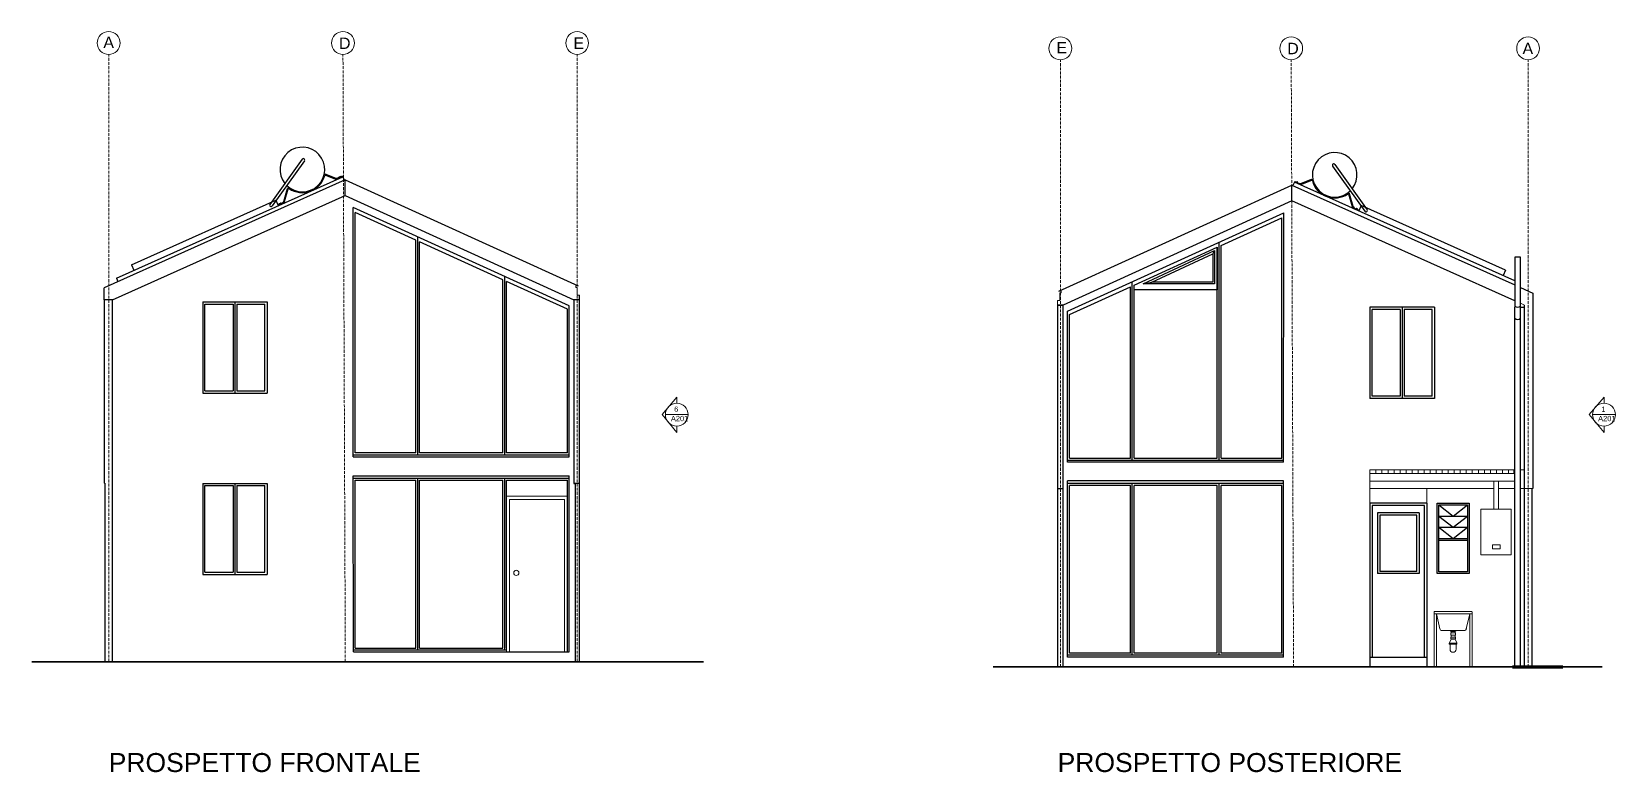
# Model space of a CAD drawing. Header units: millimetres. Extents: x 2499 to 8838, y 1331 to 6209.
# Drawn here: x 6750 to 8838, y 5233 to 6209 of the extents above; entities that cross this region are included whole.
import ezdxf

# ---------------------------------------------------------------- set-up
doc = ezdxf.new("R2010")
doc.units = ezdxf.units.MM
doc.header["$MEASUREMENT"] = 0
doc.linetypes.add('ACAD_ISO10W100', pattern=[18, 12, -3, 0, -3])
doc.linetypes.add('AUSGEZOGEN', pattern=[0])
doc.layers.add('ARREDI', color=8, linetype='Continuous', lineweight=18)
for name, color, linetype in [('INFISSI', 4, 'Continuous'), ('NUMERAZIONE', 30, 'Continuous'), ('quote nuove', 2, 'Continuous'), ('STRUTTURA', 1, 'Continuous')]:
    doc.layers.add(name, color=color, linetype=linetype)
doc.styles.get("Standard").update_dxf_attribs({"font": 'Arial.ttf'})

msp = doc.modelspace()

# ---------------------------------------------------------------- hatches: boundary and pattern name
at = {"layer": 'ARREDI'}
h = msp.add_hatch(dxfattribs=at)
h.set_pattern_fill('LINE', color=256, scale=2.5, angle=270, style=0)
h.set_pattern_definition([(90, (54472.492, 2888.703), (-7.9375, 2e-15), [])])
h.paths.add_polyline_path([(8703.9, 5632.1), (8514.3, 5632.1), (8514.3, 5627.1), (8703.9, 5627.1)])

# ---------------------------------------------------------------- linework, layer by layer
for p, q in [((6845.9, 5871.7), (6845.9, 5856)), ((7467.5, 5872.3), (7467.5, 5874.3)), ((7467.5, 5874.3), (7470.6, 5874.3)), ((7469.5, 5872.3), (7467.5, 5872.3)), ((7469.5, 5861.9), (7469.5, 5872.3)), ((8107.5, 5867.3), (8104.4, 5867.3)), ((8107.5, 5865.3), (8107.5, 5867.3)), ((6845.9, 5856), (6846.9, 5856)), ((7472.4, 5861.9), (7469.5, 5861.9)), ((8102.7, 5849.1), (8102.7, 5855)), ((8102.7, 5855), (8105.4, 5855)), ((8109.8, 5849.1), (8102.7, 5849.1)), ((8105.4, 5855), (8105.4, 5865.3)), ((8105.4, 5865.3), (8107.5, 5865.3)), ((8718.1, 5848.8), (8712.8, 5851.3)), ((8514.3, 5632.1), (8705.3, 5632.1)), ((8514.3, 5617.1), (8514.3, 5607.1)), ((8677.7, 5612.1), (8677.7, 5617.1)), ((8683.7, 5612.1), (8683.7, 5617.1)), ((8703.9, 5627.1), (8703.9, 5632.1)), ((8712.8, 5632.1), (8718.1, 5632.1)), ((6845.9, 5614.2), (6846.9, 5614.2)), ((8677.7, 5607.1), (8514.3, 5607.1)), ((8514.3, 5588.1), (8514.3, 5607.1)), ((8589.3, 5588.1), (8589.3, 5607.1)), ((8705.3, 5607.1), (8683.7, 5607.1)), ((8729.2, 5607.1), (8712.8, 5607.1)), ((8729.2, 5607.1), (8727.8, 5607.1)), ((8599, 5444.6), (8599, 5442.6)), ((8599, 5444.6), (8599, 5372.1)), ((8648.5, 5445.1), (8599.5, 5445.1)), ((8648.5, 5442.1), (8599.5, 5442.1)), ((8602, 5442.1), (8606.6, 5422.6)), ((8602, 5442.1), (8602, 5372.1)), ((8646, 5442.1), (8641.4, 5422.6)), ((8646, 5442.1), (8646, 5372.1)), ((8649, 5444.6), (8649, 5372.1)), ((8638.5, 5420.1), (8609.5, 5420.1)), ((8621.5, 5416.9), (8621.5, 5418.9)), ((8621.5, 5411.6), (8621.5, 5413.9)), ((8621.5, 5408.9), (8621.5, 5409.1)), ((8626.5, 5408.9), (8621.5, 5408.9)), ((8626.5, 5416.9), (8626.5, 5418.9)), ((8626.5, 5411.6), (8626.5, 5413.9)), ((8626.5, 5408.9), (8626.5, 5409.1)), ((8619.9, 5402.1), (8619.9, 5395.6)), ((8628.1, 5402.1), (8628.1, 5395.6)), ((7466.7, 5379.1), (7472.4, 5379.1)), ((8599, 5372.1), (8589.3, 5372.1)), ((8646, 5372.1), (8602, 5372.1)), ((8705.3, 5372.1), (8649, 5372.1)), ((8714.8, 5372.1), (8712.8, 5372.1)), ((8727.8, 5372.1), (8718.1, 5372.1))]:
    msp.add_line(p, q, dxfattribs=at)
for points in [[(8514.3, 5617.1), (8705.3, 5617.1), (8705.3, 5627.1), (8514.3, 5627.1)], [(8627.8, 5420.1), (8620.3, 5420.1), (8620.3, 5419.6), (8627.8, 5419.6)], [(8627.1, 5416.9), (8621, 5416.9), (8621, 5413.9), (8627.1, 5413.9)], [(8627.1, 5411.6), (8621, 5411.6), (8621, 5409.1), (8627.1, 5409.1)], [(8629.1, 5403.3), (8618.9, 5403.3), (8618.9, 5402.1), (8629.1, 5402.1)]]:
    msp.add_lwpolyline(points, close=True, dxfattribs=at)
for points in [[(8677.7, 5580.1), (8677.7, 5612.1)], [(8683.7, 5580.1), (8683.7, 5612.1)], [(8660.7, 5580.1), (8700.7, 5580.1), (8700.7, 5520.1), (8660.7, 5520.1), (8660.7, 5580.1)], [(8675.9, 5533), (8685.9, 5533), (8685.9, 5528), (8675.9, 5528), (8675.9, 5533)], [(8621.5, 5408.9), (8619.3, 5403.8), (8619.3, 5403.3), (8619.3, 5403.3)], [(8620.8, 5419.6), (8621.1, 5418.9), (8624, 5418.9)], [(8627.2, 5419.6), (8626.9, 5418.9), (8624, 5418.9)], [(8626.5, 5408.9), (8628.8, 5403.8), (8628.8, 5403.3), (8628.8, 5403.3)]]:
    msp.add_lwpolyline(points, dxfattribs=at)
for centre, radius, start, end in [((8422.5, 6012), 4.14, 245.8899, 290.8899), ((8422.5, 6012), 2.98, 245.8899, 290.8899), ((8599.5, 5444.6), 0.5, 90, 180), ((8599.5, 5442.6), 0.5, 180, 270), ((8648.5, 5444.6), 0.5, 0, 90), ((8648.5, 5442.6), 0.5, 270, 0), ((8609.5, 5423.1), 3, 189.4623, 270), ((8638.5, 5423.1), 3, 270, 350.5377), ((8624, 5395.6), 4.09, 180, 0)]:
    msp.add_arc(centre, radius, start, end, dxfattribs=at)
at = {"layer": 'INFISSI', "color": 4, "lineweight": -2}
for p, q in [((7174.3, 5649.1), (7174.2, 5977.5)), ((7459, 5847.9), (7174.2, 5977.5)), ((7256.9, 5934.4), (7176.9, 5970.8)), ((7176.9, 5654.1), (7176.9, 5970.8)), ((8115.9, 5841), (8400.7, 5970.6)), ((8400.6, 5642.2), (8400.7, 5970.6)), ((8318.1, 5927.5), (8398.1, 5963.9)), ((8398.1, 5647.1), (8398.1, 5963.9)), ((7256.9, 5654.1), (7256.9, 5934.4)), ((7259.3, 5651.6), (7259.3, 5938.8)), ((7371.5, 5882.2), (7261.7, 5932.2)), ((7261.7, 5654.1), (7261.7, 5932.2)), ((8315.6, 5644.7), (8315.6, 5931.9)), ((8203.4, 5875.3), (8313.2, 5925.3)), ((8313.2, 5647.2), (8313.2, 5925.3)), ((8318.1, 5647.2), (8318.1, 5927.5)), ((7374.1, 5651.5), (7374, 5886.6)), ((7371.5, 5654.1), (7371.5, 5882.2)), ((7456.5, 5843.5), (7376.3, 5880)), ((7376.3, 5654.1), (7376.3, 5880)), ((8118.4, 5836.6), (8198.6, 5873.1)), ((8198.6, 5647.2), (8198.6, 5873.1)), ((8200.9, 5644.7), (8200.9, 5879.6)), ((8203.4, 5647.2), (8203.4, 5875.3)), ((7459, 5649.1), (7459, 5847.9)), ((7456.5, 5654.1), (7456.5, 5843.5)), ((8115.9, 5642.2), (8115.9, 5841)), ((8118.4, 5647.2), (8118.4, 5836.6)), ((7174.3, 5649.1), (7459, 5649.1)), ((7256.9, 5654.1), (7176.9, 5654.1)), ((7371.5, 5654.1), (7261.7, 5654.1)), ((7456.5, 5654.1), (7376.3, 5654.1)), ((8115.9, 5642.2), (8115.9, 5647.2)), ((8400.6, 5642.2), (8115.9, 5642.2)), ((8118.4, 5647.2), (8198.6, 5647.2)), ((8203.4, 5647.2), (8313.2, 5647.2)), ((8318.1, 5647.2), (8398.1, 5647.1)), ((7174.4, 5392.1), (7174.3, 5624.1)), ((7174.3, 5624.1), (7459, 5624.1)), ((7176.9, 5618.2), (7256.9, 5618.2)), ((7176.9, 5397.1), (7176.9, 5618.2)), ((7256.9, 5397.1), (7256.9, 5618.2)), ((7259.3, 5394.6), (7259.3, 5620.7)), ((7261.7, 5397.1), (7261.7, 5618.2)), ((7261.7, 5618.2), (7371.5, 5618.2)), ((7371.5, 5397.1), (7371.5, 5618.2)), ((7374, 5394.6), (7374, 5620.7)), ((7376.3, 5397.1), (7376.3, 5618.2)), ((7376.3, 5618.2), (7456.5, 5618.2)), ((7456.5, 5392.1), (7456.5, 5618.2)), ((7459, 5392.1), (7459, 5624.1)), ((8115.9, 5385.2), (8115.9, 5617.2)), ((8400.6, 5617.2), (8115.9, 5617.2)), ((8400.6, 5385.2), (8400.6, 5617.2)), ((8198.6, 5611.3), (8118.4, 5611.3)), ((8118.4, 5390.2), (8118.4, 5611.3)), ((8198.6, 5390.2), (8198.6, 5611.3)), ((8200.9, 5387.7), (8200.9, 5613.8)), ((8203.4, 5390.2), (8203.4, 5611.3)), ((8313.2, 5611.3), (8203.4, 5611.3)), ((8313.2, 5390.2), (8313.2, 5611.3)), ((8315.6, 5387.7), (8315.6, 5613.8)), ((8318.1, 5390.2), (8318.1, 5611.3)), ((8398.1, 5611.3), (8318.1, 5611.3)), ((8398.1, 5390.2), (8398.1, 5611.3))]:
    msp.add_line(p, q, dxfattribs=at)
at = {"layer": 'INFISSI', "linetype": 'AUSGEZOGEN'}
for p, q in [((8203.4, 5875.3), (8313.2, 5925.3)), ((8215.5, 5876.9), (8309.6, 5921)), ((8226.9, 5879.3), (8307.1, 5916.4)), ((8307.1, 5916.4), (8307.1, 5879.3)), ((8309.6, 5921), (8309.6, 5876.9)), ((8313.2, 5925.3), (8313.2, 5869.2)), ((8309.6, 5876.9), (8215.5, 5876.9)), ((8307.1, 5879.3), (8226.9, 5879.3))]:
    msp.add_line(p, q, dxfattribs=at)
at = {"layer": 'INFISSI'}
for p, q in [((8309.6, 5921), (8307.1, 5916.4)), ((8313.2, 5869.2), (8203.4, 5869.2)), ((8215.5, 5876.9), (8226.9, 5879.3)), ((7174.3, 5651.5), (7459, 5651.6)), ((8115.9, 5644.7), (8400.6, 5644.6)), ((7174.3, 5620.7), (7459, 5620.7)), ((8400.6, 5613.7), (8115.9, 5613.8)), ((8579.3, 5575.1), (8524.3, 5575.1)), ((8524.3, 5575.1), (8524.3, 5495.1)), ((8579.3, 5575.1), (8579.3, 5495.1)), ((8589.3, 5588.1), (8589.3, 5372.1)), ((8576.3, 5572.1), (8527.3, 5572.1)), ((8527.3, 5572.1), (8527.3, 5498.1)), ((8576.3, 5498.1), (8576.3, 5572.1)), ((8579.3, 5495.1), (8524.3, 5495.1)), ((8576.3, 5498.1), (8527.3, 5498.1)), ((8514.3, 5487.1), (8514.3, 5372.1)), ((7174.4, 5394.6), (7376.3, 5394.6)), ((8400.6, 5387.6), (8115.9, 5387.7)), ((8514.3, 5385.1), (8589.3, 5385.1))]:
    msp.add_line(p, q, dxfattribs=at)
at = {"layer": 'INFISSI', "color": 4}
for p, q in [((6975.8, 5853.1), (6975.8, 5733.1)), ((6975.8, 5853.1), (7060.8, 5853.1)), ((6978.8, 5850.1), (7015.8, 5850.1)), ((6978.8, 5736.1), (6978.8, 5850.1)), ((7015.8, 5850.1), (7015.8, 5736.1)), ((7018.3, 5853.1), (7018.3, 5733.1)), ((7020.8, 5850.1), (7057.8, 5850.1)), ((7020.8, 5850.1), (7020.8, 5736.1)), ((7057.8, 5736.1), (7057.8, 5850.1)), ((7060.8, 5853.1), (7060.8, 5733.1)), ((8599.3, 5846.1), (8514.3, 5846.1)), ((8514.3, 5846.1), (8514.3, 5726.1)), ((8556.8, 5846.1), (8556.8, 5726.1)), ((8599.3, 5846.1), (8599.3, 5726.1)), ((8554.3, 5843.1), (8517.3, 5843.1)), ((8517.3, 5729.1), (8517.3, 5843.1)), ((8554.3, 5843.1), (8554.3, 5729.1)), ((8596.3, 5843.1), (8559.3, 5843.1)), ((8559.3, 5843.1), (8559.3, 5729.1)), ((8596.3, 5729.1), (8596.3, 5843.1)), ((6975.8, 5733.1), (7060.8, 5733.1)), ((6978.8, 5736.1), (7015.8, 5736.1)), ((7020.8, 5736.1), (7057.8, 5736.1)), ((8599.3, 5726.1), (8514.3, 5726.1)), ((8554.3, 5729.1), (8517.3, 5729.1)), ((8596.3, 5729.1), (8559.3, 5729.1)), ((6975.8, 5614.1), (6975.8, 5494.1)), ((6975.8, 5614.1), (7060.8, 5614.1)), ((6978.8, 5611.1), (7015.8, 5611.1)), ((6978.8, 5497.1), (6978.8, 5611.1)), ((7015.8, 5611.1), (7015.8, 5497.1)), ((7018.3, 5614.1), (7018.3, 5494.1)), ((7020.8, 5611.1), (7057.8, 5611.1)), ((7020.8, 5611.1), (7020.8, 5497.1)), ((7057.8, 5497.1), (7057.8, 5611.1)), ((7060.8, 5614.1), (7060.8, 5494.1)), ((6975.8, 5494.1), (7060.8, 5494.1)), ((6978.8, 5497.1), (7015.8, 5497.1)), ((7020.8, 5497.1), (7057.8, 5497.1)), ((7174.4, 5392.1), (7459, 5392.1)), ((7176.9, 5397.1), (7256.9, 5397.1)), ((7261.7, 5397.1), (7371.5, 5397.1)), ((8198.6, 5390.2), (8118.4, 5390.2)), ((8313.2, 5390.2), (8203.4, 5390.2)), ((8398.1, 5390.2), (8318.1, 5390.2)), ((8400.6, 5385.1), (8115.9, 5385.1))]:
    msp.add_line(p, q, dxfattribs=at)
at = {"layer": 'INFISSI', "lineweight": 20}
for p, q in [((7376.3, 5597.1), (7376.3, 5392.1)), ((7456.5, 5597.1), (7376.3, 5597.1)), ((7456.5, 5392.1), (7456.5, 5597.1)), ((7452.9, 5592.9), (7380, 5592.9)), ((7380, 5592.9), (7380, 5392.1)), ((7452.9, 5392.1), (7452.9, 5592.9))]:
    msp.add_line(p, q, dxfattribs=at)
at = {"layer": 'INFISSI'}
for points in [[(8589.3, 5588.1), (8589.3, 5588.1), (8514.3, 5588.1), (8514.3, 5385.1)], [(8586.3, 5385.1), (8586.3, 5585.1), (8517.3, 5585.1), (8517.3, 5385.1)]]:
    msp.add_lwpolyline(points, dxfattribs=at)
at = {"layer": 'INFISSI', "color": 4}
for points in [[(8602.8, 5495.1), (8602.8, 5588.1), (8645.3, 5588.1), (8645.3, 5495.1)], [(8605.3, 5497.6), (8605.3, 5585.6), (8642.8, 5585.6), (8642.8, 5497.6)]]:
    msp.add_lwpolyline(points, close=True, dxfattribs=at)
for points in [[(8605.3, 5585.6), (8624, 5571), (8642.8, 5585.6)], [(8605.3, 5571), (8642.8, 5571)], [(8605.3, 5571), (8624, 5556.3), (8642.8, 5571)], [(8605.3, 5556.3), (8642.8, 5556.3)], [(8605.3, 5556.3), (8624, 5541.6), (8642.8, 5556.3)], [(8605.3, 5541.6), (8642.8, 5541.6)], [(8605.3, 5539.1), (8642.8, 5539.1)]]:
    msp.add_lwpolyline(points, dxfattribs=at)
at = {"layer": 'INFISSI', "lineweight": 20}
msp.add_circle((7389.2, 5496.1), 3.41, dxfattribs=at)
at = {"layer": 'NUMERAZIONE', "lineweight": 0}
for p, q in [((7581.3, 5704.6), (7600.7, 5727.8)), ((7600.7, 5727.8), (7600.7, 5719.5)), ((8803.5, 5704.6), (8822.9, 5727.8)), ((8822.9, 5727.8), (8822.9, 5719.5)), ((7581.3, 5704.6), (7600.7, 5681.3)), ((7585.7, 5704.6), (7615.6, 5704.6)), ((8803.5, 5704.6), (8822.9, 5681.3)), ((8807.9, 5704.6), (8837.8, 5704.6)), ((7600.7, 5681.3), (7600.7, 5689.6)), ((8822.9, 5681.3), (8822.9, 5689.6))]:
    msp.add_line(p, q, dxfattribs=at)
for centre in [(7600.7, 5704.6), (8822.9, 5704.6)]:
    msp.add_circle(centre, 15, dxfattribs=at)
at = {"layer": 'quote nuove', "color": 253, "linetype": 'ACAD_ISO10W100', "lineweight": 0, "ltscale": 0.3}
for p, q in [((6851.9, 5379), (6851.9, 6179.3)), ((7163.8, 5379.1), (7160.7, 6179.3)), ((7469.5, 5379), (7469.5, 6179.3)), ((8106.3, 5372.1), (8106.3, 6172.3)), ((8413.7, 5372.2), (8410.6, 6172.3)), ((8722.9, 5372.1), (8722.9, 6172.3))]:
    msp.add_line(p, q, dxfattribs=at)
at = {"layer": 'quote nuove', "color": 253, "lineweight": 0}
for centre in [(6851.9, 6194.3), (7160.7, 6194.3), (7469.4, 6194.3), (8106.3, 6187.3), (8410.6, 6187.3), (8722.8, 6187.3)]:
    msp.add_circle(centre, 15, dxfattribs=at)
at = {"layer": 'STRUTTURA'}
for p, q in [((7107, 6041.3), (7064.4, 5981.7)), ((7109.9, 6039.2), (7067.3, 5979.6)), ((8468, 6034.3), (8510.7, 5974.7)), ((7163.8, 6014), (6845.9, 5871.7)), ((7137.8, 6020.2), (7151, 6015.1)), ((7138.2, 6021.3), (7151.4, 6016.2)), ((7159.8, 6019), (7153.7, 6016.3)), ((7155.8, 6018), (7157.1, 6018.6)), ((7156, 6017.4), (7155.8, 6017.9)), ((7156.3, 6017.5), (7156.1, 6018.1)), ((7156.9, 6018.5), (7157.2, 6017.9)), ((7157.2, 6018.6), (7157.5, 6018)), ((7159.8, 6019), (7160.3, 6018)), ((7163.7, 5993.4), (7163.8, 6014)), ((7163.8, 6014), (7470.6, 5874.3)), ((8415.2, 6012), (8414.8, 6011)), ((8415.2, 6012), (8421.3, 6009.3)), ((8436.8, 6014.3), (8423.6, 6009.2)), ((8437.2, 6013.2), (8424, 6008.1)), ((8465.1, 6032.2), (8507.8, 5972.6)), ((6857, 5856), (7163.7, 5993.4)), ((7082.7, 5985.7), (7087.4, 6002.4)), ((7083.8, 5985.3), (7088.6, 6002.1)), ((7163.7, 5993.4), (7465.2, 5856.1)), ((8104.4, 5867.3), (8411.2, 6007)), ((8411.2, 6007), (8705.3, 5875.6)), ((8417.8, 6011.6), (8417.6, 6011)), ((8419.2, 6011), (8417.9, 6011.6)), ((8418.1, 6011.5), (8417.9, 6010.9)), ((8418.7, 6010.5), (8419, 6011.1)), ((8419, 6010.4), (8419.3, 6010.9)), ((8491.3, 5978.3), (8486.5, 5995.1)), ((8492.4, 5978.7), (8487.6, 5995.4)), ((7081, 5983.7), (7075, 5981)), ((7075, 5981), (7075.5, 5980)), ((7077, 5982.8), (7078.4, 5983.4)), ((7077.3, 5982.1), (7077, 5982.7)), ((7077.6, 5982.3), (7077.3, 5982.8)), ((7078.1, 5983.2), (7078.4, 5982.6)), ((7078.4, 5983.3), (7078.7, 5982.8)), ((8411.3, 5986.4), (8109.8, 5849.1)), ((8705.3, 5854.7), (8411.3, 5986.4)), ((8494, 5976.7), (8500.1, 5974)), ((8496.6, 5976.3), (8496.3, 5975.8)), ((8496.9, 5976.2), (8496.6, 5975.6)), ((8498, 5975.8), (8496.7, 5976.4)), ((8497.5, 5975.3), (8497.7, 5975.8)), ((8497.8, 5975.1), (8498, 5975.7)), ((8500.1, 5974), (8499.6, 5973)), ((6845.9, 5856), (6845.9, 5871.7)), ((8705.3, 5875.6), (8705.3, 5854.7)), ((8712.8, 5872.1), (8729.1, 5864.7)), ((6845.9, 5856), (6845.9, 5614.2)), ((7465.2, 5856.1), (7465.2, 5614.1)), ((7472.4, 5379.1), (7472.4, 5861.9)), ((8712.8, 5846.1), (8718.1, 5846.1)), ((8718.1, 5372.1), (8718.1, 5848.8)), ((8729.1, 5864.7), (8729.2, 5607.1)), ((6846.9, 5614.2), (6846.9, 5379.1)), ((7465.2, 5614.1), (7466.7, 5614.1)), ((7466.7, 5614.1), (7466.7, 5379.1)), ((8727.8, 5607.1), (8727.8, 5372.1))]:
    msp.add_line(p, q, dxfattribs=at)
at = {"layer": 'STRUTTURA', "color": 0}
for p, q in [((8411.3, 5986.4), (8411.2, 6007)), ((7472.3, 5856.1), (7465.2, 5856.1)), ((7472.3, 5856.1), (7465.3, 5856.1)), ((8102.7, 5849.1), (8109.8, 5849.1)), ((8102.7, 5849.1), (8109.8, 5849.1)), ((7472.3, 5614.1), (7465.3, 5614.1)), ((8102.7, 5607.1), (8109.8, 5607.1))]:
    msp.add_line(p, q, dxfattribs=at)
at = {"layer": 'STRUTTURA', "color": 0, "lineweight": 100}
msp.add_line((8702.1, 5372.1), (8768.5, 5372.1), dxfattribs=at)
at = {"layer": 'STRUTTURA'}
for points in [[(6862, 5884.5), (7160.3, 6018)], [(7160.3, 6018), (7162.3, 6013.4)], [(8414.8, 6011), (8412.7, 6006.4)], [(8705.3, 5880.9), (8414.8, 6011)], [(6882, 5902.2), (7072.2, 5987.3)], [(7072.2, 5987.3), (7075.5, 5980)], [(8502.9, 5980.3), (8499.6, 5973)], [(8693.1, 5895.2), (8502.9, 5980.3)], [(8712.8, 5846.1), (8712.8, 5872.1), (8712.8, 5912.1), (8705.3, 5912.1), (8705.3, 5846.1)], [(6882, 5902.2), (6885.2, 5894.9)], [(8693.1, 5895.2), (8689.8, 5887.9)], [(6862, 5884.5), (6864.1, 5879.9)], [(6846.9, 5379.1), (6857, 5379.1), (6857, 5856), (6846.9, 5856)], [(8705.3, 5372.1), (8705.3, 5846.1)], [(8712.8, 5372.1), (8712.8, 5846.1)]]:
    msp.add_lwpolyline(points, dxfattribs=at)
for points in [[(8109.8, 5849.1), (8102.7, 5849.1), (8102.7, 5372.1), (8109.8, 5372.1)], [(6750.4, 5379.1), (7636, 5379.1), (7636, 5379.1), (6750.4, 5379.1)], [(8017.9, 5372.1), (8820.5, 5372.1), (8820.5, 5372.1), (8017.9, 5372.1)]]:
    msp.add_lwpolyline(points, close=True, dxfattribs=at)
for centre, radius, start, end in [((7107.2, 6027.6), 29.4, 225.5684, 218.4373), ((7108.5, 6040.3), 1.78, 323.5018, 144.7184), ((8467.9, 6020.6), 29.4, 321.5627, 314.4316), ((8466.6, 6033.3), 1.78, 35.2816, 216.4982), ((7107.2, 6027.6), 30.5, 235.3503, 344.8856), ((7137.5, 6019.3), 2.08, 69.1101, 160.1951), ((7137.5, 6019.3), 0.927, 69.1393, 157.4318), ((7152.5, 6019), 4.14, 249.1101, 294.1101), ((7152.5, 6019), 2.98, 249.1101, 294.1101), ((7155.8, 6018), 0.0537, 114.1101, 204.1101), ((7156, 6018.1), 0.0537, 24.1101, 114.1101), ((7156.1, 6017.4), 0.0537, 204.1101, 294.1101), ((7156.1, 6018.1), 0.0537, 114.1101, 204.1101), ((7156.4, 6017.5), 0.0537, 204.1101, 294.1101), ((7156.3, 6017.5), 0.0537, 294.1101, 24.1101), ((7156.9, 6018.4), 0.0537, 24.1101, 114.1101), ((7157, 6018.5), 0.0537, 114.1101, 204.1101), ((7157.2, 6018.6), 0.0537, 24.1101, 114.1101), ((7157.1, 6017.9), 0.0537, 294.1101, 24.1101), ((7157.2, 6017.9), 0.0537, 204.1101, 294.1101), ((7157.4, 6018), 0.0537, 294.1101, 24.1101), ((8437.6, 6012.3), 2.08, 19.8049, 110.8899), ((8437.6, 6012.3), 0.927, 22.5682, 110.8607), ((8467.9, 6020.6), 30.5, 195.1144, 304.6497), ((7089.4, 6001.7), 2.08, 59.8894, 159.9915), ((7089.4, 6001.7), 0.926, 62.3083, 153.6229), ((8417.6, 6011), 0.0537, 155.8899, 245.8899), ((8417.9, 6011.6), 0.0537, 65.8899, 155.8899), ((8417.8, 6010.9), 0.0537, 245.8899, 335.8899), ((8417.9, 6010.9), 0.0537, 155.8899, 245.8899), ((8418.1, 6011.5), 0.0537, 335.8899, 65.8899), ((8418.2, 6011.4), 0.0537, 65.8899, 155.8899), ((8418.7, 6010.5), 0.0537, 245.8899, 335.8899), ((8418.8, 6010.5), 0.0537, 155.8899, 245.8899), ((8418.9, 6011.1), 0.0537, 335.8899, 65.8899), ((8419, 6010.4), 0.0537, 245.8899, 335.8899), ((8419, 6011.1), 0.0537, 65.8899, 155.8899), ((8419.2, 6011), 0.0537, 335.8899, 65.8899), ((8485.7, 5994.7), 2.08, 20.0085, 120.1106), ((8485.7, 5994.7), 0.926, 26.3771, 117.6917), ((7065.8, 5980.6), 1.78, 144.1101, 325.08), ((7077.1, 5982.7), 0.0537, 114.1101, 204.1101), ((7077.3, 5982.8), 0.0537, 24.1101, 114.1101), ((7077.4, 5982.9), 0.0537, 114.1101, 204.1101), ((7077.3, 5982.1), 0.0537, 204.1101, 294.1101), ((7077.5, 5982.2), 0.0537, 294.1101, 24.1101), ((7077.6, 5982.3), 0.0537, 204.1101, 294.1101), ((7078.2, 5983.2), 0.0537, 114.1101, 204.1101), ((7078.1, 5983.2), 0.0537, 24.1101, 114.1101), ((7078.4, 5983.3), 0.0537, 24.1101, 114.1101), ((7078.5, 5982.7), 0.0537, 204.1101, 294.1101), ((7078.4, 5982.6), 0.0537, 294.1101, 24.1101), ((7078.7, 5982.7), 0.0537, 294.1101, 24.1101), ((7079.8, 5986.5), 2.98, 294.1101, 344.1101), ((7079.8, 5986.5), 4.14, 294.1101, 344.1101), ((8495.2, 5979.5), 4.14, 195.8899, 245.8899), ((8495.2, 5979.5), 2.98, 195.8899, 245.8899), ((8496.4, 5975.7), 0.0537, 155.8899, 245.8899), ((8496.6, 5976.3), 0.0537, 65.8899, 155.8899), ((8496.6, 5975.7), 0.0537, 245.8899, 335.8899), ((8496.7, 5975.6), 0.0537, 155.8899, 245.8899), ((8496.8, 5976.2), 0.0537, 335.8899, 65.8899), ((8496.9, 5976.2), 0.0537, 65.8899, 155.8899), ((8497.4, 5975.3), 0.0537, 245.8899, 335.8899), ((8497.5, 5975.2), 0.0537, 155.8899, 245.8899), ((8497.7, 5975.9), 0.0537, 335.8899, 65.8899), ((8497.8, 5975.8), 0.0537, 65.8899, 155.8899), ((8497.7, 5975.1), 0.0537, 245.8899, 335.8899), ((8498, 5975.7), 0.0537, 335.8899, 65.8899), ((8509.2, 5973.6), 1.78, 214.92, 35.8899), ((8709.1, 5852.2), 5.89, 230.4349, 309.5651), ((8709.1, 5836.1), 5.89, 230.4349, 309.5651)]:
    msp.add_arc(centre, radius, start, end, dxfattribs=at)

# ---------------------------------------------------------------- texts
at = {"layer": 'NUMERAZIONE', "lineweight": 0, "char_height": 7}
for s, insert, attachment_point in [('\\pt7,14;A201\\P', (7615.8, 5703), 3), (' 6', (7594.5, 5715.3), 1), ('\\pt7,14;A201\\P', (8838, 5703), 3), (' 1', (8816.7, 5715.3), 1)]:
    msp.add_mtext_dynamic_manual_height_columns(s, width=18.82, gutter_width=12.5, heights=[0], dxfattribs=dict(at, insert=insert, attachment_point=attachment_point))
at = {"layer": 'quote nuove', "color": 253, "lineweight": 0, "char_height": 15, "attachment_point": 1}
for s, insert in [('A', (6844.9, 6202.7)), ('D', (7155.5, 6201.5)), ('E', (7464.5, 6201.6)), ('E', (8101.1, 6195.7)), ('D', (8405.4, 6194.6)), ('A', (8715.5, 6194.7))]:
    msp.add_mtext_dynamic_manual_height_columns(s, width=15.192, gutter_width=12.5, heights=[0], dxfattribs=dict(at, insert=insert))
at = {"layer": 'STRUTTURA', "ltscale": 0.1, "char_height": 25, "attachment_point": 1}
for s, width, insert in [('PROSPETTO FRONTALE', 428.105, (6851.9, 5258.7)), ('PROSPETTO POSTERIORE', 546.045, (8102.7, 5258.7))]:
    msp.add_mtext_dynamic_manual_height_columns(s, width=width, gutter_width=12.5, heights=[0], dxfattribs=dict(at, insert=insert))

doc.saveas('drawing.dxf')
